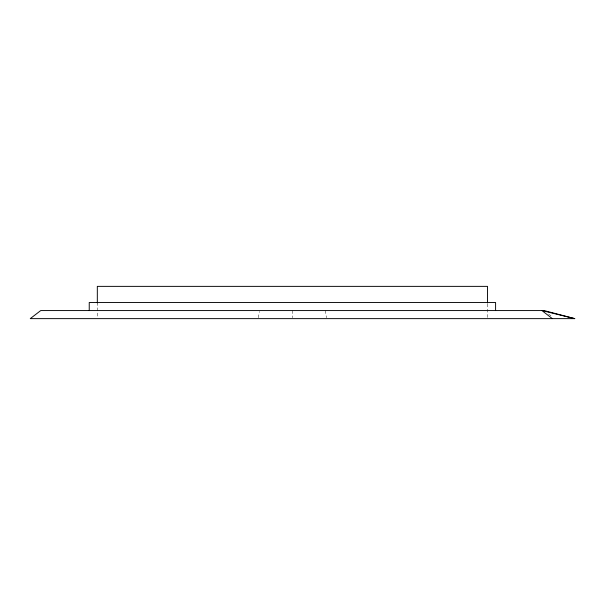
<?xml version="1.0" encoding="UTF-8"?>
<svg xmlns="http://www.w3.org/2000/svg" width="605" height="605" viewBox="0 0 605 605"><rect width="100%" height="100%" fill="white"/><g stroke="black" fill="none" stroke-linecap="round" stroke-linejoin="round"><path stroke-width="0.45" stroke-dasharray="3.02 2.27" d="M258.35 317.738L259.416 311.462M548.591 314.025L552.335 316.907M325.271 310.569L326.481 317.738M487.509 303.884L487.509 317.738M292.419 310.569L292.419 317.738M97.322 302.5L97.322 317.738"/><path stroke-width="0.91" d="M574.75 318.631L30.25 318.631L40.739 310.569L544.099 310.569L574.75 318.631L541.944 310.569L552.342 318.631M495.593 310.569L495.593 302.5L89.237 302.5L89.237 310.569M487.509 302.961L487.509 286.369L97.322 286.369L97.322 302.961"/></g></svg>
